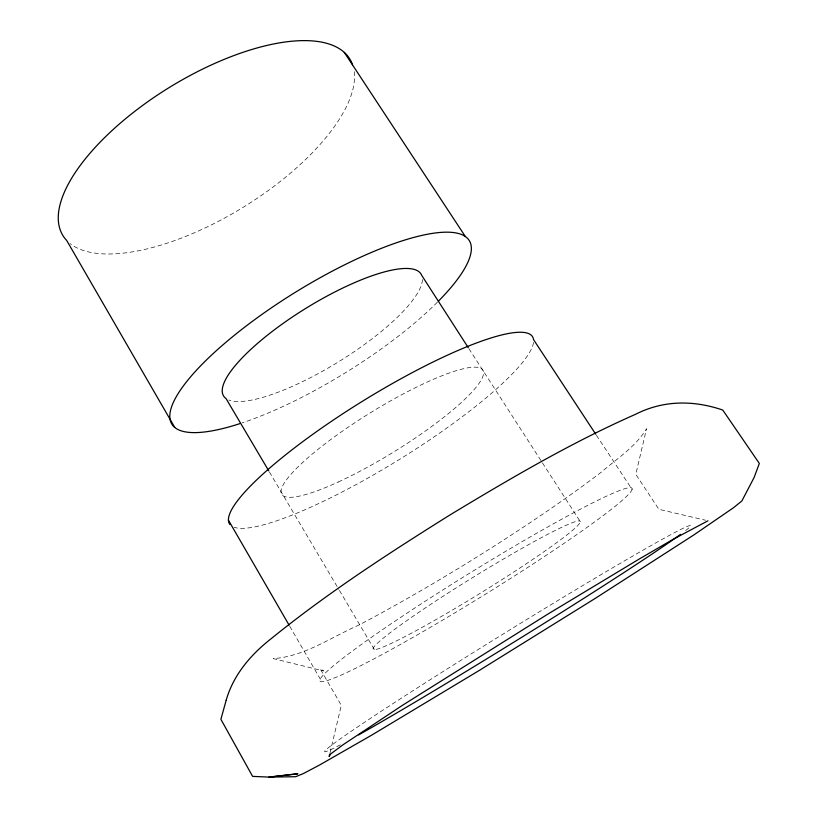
<?xml version="1.0" encoding="UTF-8"?>
<svg xmlns="http://www.w3.org/2000/svg" width="818" height="818" viewBox="0 0 818 818"><rect width="100%" height="100%" fill="white"/><g stroke="black" fill="none" stroke-linecap="round" stroke-linejoin="round"><path stroke-width="0.61" stroke-dasharray="4.09 3.07" d="M330.012 752.836L341.31 705.331L320.196 668.858L323.652 670.975L273.192 658.582C303.989 656.701 331.075 637.222 358.713 625.167C395.626 605.719 431.71 584.768 467.293 562.989C513.111 534.512 558.275 504.88 601.23 472.201C617.038 458.622 635.535 446.904 646.527 428.734L635.801 474.328L658.889 509.307L705.505 520.228M596.434 435.248L632.079 489.461A183.324 13.098 -31.7 0 1 392.17 649.032A183.324 13.098 -31.7 0 1 404.215 615.003A183.324 13.098 -31.7 0 1 632.079 489.461M468.939 348.724L541.782 461.843M542.467 462.916L580.299 521.649A121.698 8.661 -31.7 0 1 424.583 626.015A121.698 8.661 -31.7 0 1 425.186 608.03A121.698 8.661 -31.7 0 1 580.299 521.649M269.449 472.047L338.785 589.359M339.439 590.453L374.429 649.656M289.715 626.199L320.359 679.216M437.364 302.22A174.755 47.383 -31.7 0 1 344.715 373.182L341.883 374.91A174.755 47.383 -31.7 0 1 242.087 422.906M354.184 71.647A168.436 70.379 -31.6 0 1 240.778 208.764A168.436 70.379 -31.6 0 1 70.133 243.6M422.415 279.623A116.044 31.34 -31.7 0 1 340.043 360.881A116.044 31.34 -31.7 0 1 228.754 400.012M533.51 342.445A178.079 34.468 -31.7 0 1 399.072 459.665A178.079 34.468 -31.7 0 1 234.101 527.262M340.349 744.83A214.858 6.288 -31.7 0 1 496.792 637.948A214.858 6.288 -31.7 0 1 685.494 530.647M338.202 482.027A118.242 22.792 -31.7 0 0 483.326 371.065A118.242 22.792 -31.7 0 0 325.319 443.642A118.242 22.792 -31.7 0 0 338.202 482.027"/><path stroke-width="1.23" d="M329.726 754.053L329.143 756.486L330.605 754.012L343.212 744.646L402.129 705.525L546.802 614.747L638.991 559.164L672.979 539.399L707.959 520.8M595.729 434.194L533.53 339.603A178.079 34.468 -31.7 0 0 367.507 398.161A178.079 34.468 -31.7 0 0 229.981 524.553M344.266 52.372L465.381 236.576M468.254 347.66L421.679 275.308A116.044 31.34 -31.7 0 0 302.374 310.503A116.044 31.34 -31.7 0 0 226.024 398.56L268.805 470.943M174.725 427.385L66.667 240.431A168.436 70.379 -31.6 0 1 169.674 87.25A168.436 70.379 -31.6 0 1 352.548 64.714M228.416 520.156L289.071 625.095M239.909 423.622A174.755 47.383 -31.7 0 1 196.238 370.452A174.755 47.383 -31.7 0 1 410.431 238.355A174.755 47.383 -31.7 0 1 438.315 301.269M680.494 534.369A214.858 6.288 -31.7 0 1 531.894 630.964A214.858 6.288 -31.7 0 1 358.56 734.932M226.187 700.198L220.891 719.298L252.609 776.384L269.153 777.1L295.717 776.711L303.498 773.511L319.715 764.932L371.761 735.096L479.103 670.545L595.34 598.326L693.521 535.146L733.541 507.712L741.854 500.984L754.104 477.518L759.339 463.448L722.764 410.053C693.746 400.125 663.592 400.063 635.821 414.174C571.455 442.538 510.718 478.285 450.575 514.573C389.174 552.978 328.222 592.488 271.873 638.112C251.187 654.165 233.488 674.584 226.187 700.198M297.732 773.787L269.153 777.1L297.732 773.787"/></g></svg>
